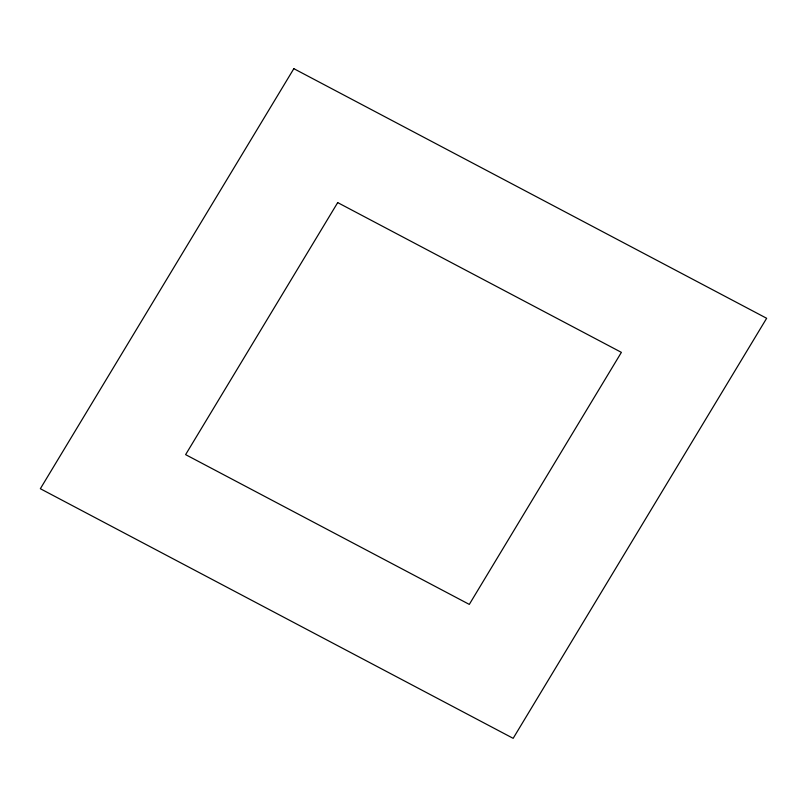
<?xml version="1.0" encoding="UTF-8"?>
<svg xmlns="http://www.w3.org/2000/svg" width="807" height="807" viewBox="0 0 807 807"><rect width="100%" height="100%" fill="white"/><g stroke="black" fill="none" stroke-linecap="round" stroke-linejoin="round"><path stroke-width="1.21" d="M293.839 68.666L40.35 488.719L513.161 738.334L766.65 318.281L293.839 68.666M337.699 202.597L185.61 454.634L469.301 604.403L621.39 352.366L337.699 202.597"/></g></svg>
